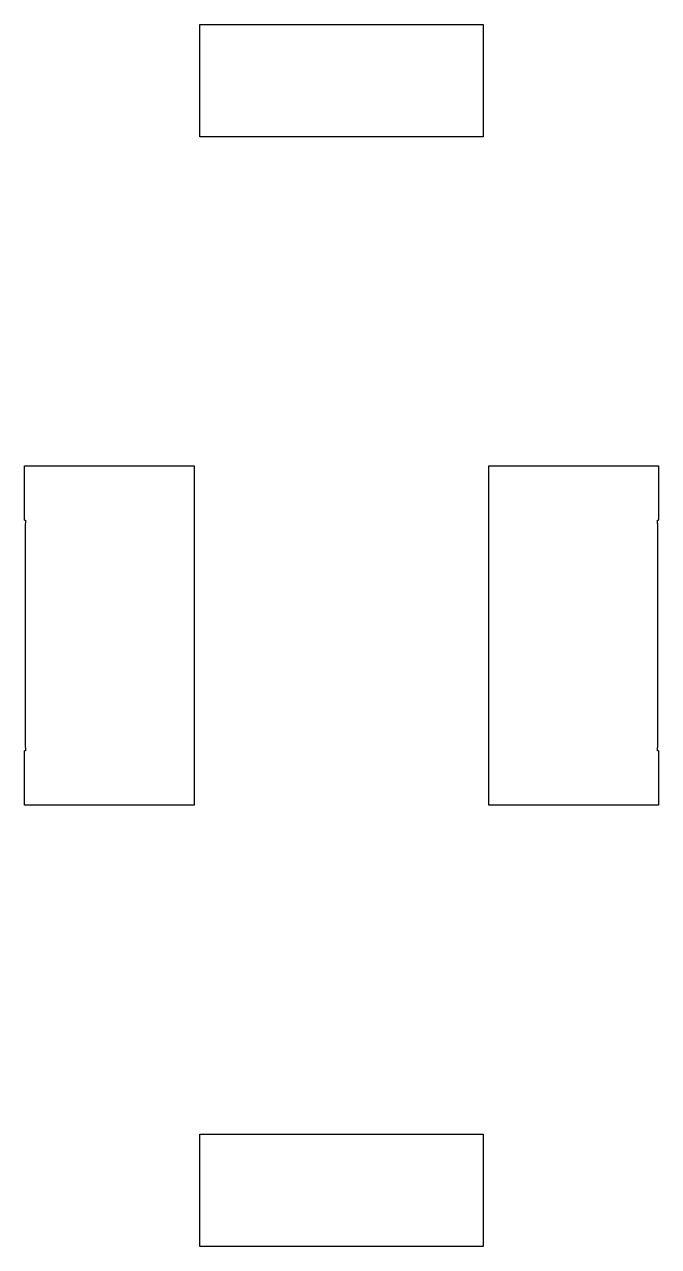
# Model space of a CAD drawing. Header units: millimetres. Extents: x 95 to 655, y 234 to 1314.
import ezdxf

# ---------------------------------------------------------------- set-up
doc = ezdxf.new("R2010")
doc.units = ezdxf.units.MM
doc.layers.get('0').update_dxf_attribs({"linetype": 'CONTINUOUS'})

msp = doc.modelspace()

# ---------------------------------------------------------------- linework, layer by layer
for p, q in [((95, 875.9), (95, 924)), ((95, 924), (245, 924)), ((245, 924), (245, 624)), ((505, 624), (505, 924)), ((505, 924), (655, 924)), ((655, 924), (655, 875.9)), ((95, 875.9), (96, 875.9)), ((654, 875.9), (655, 875.9)), ((96, 675), (96, 873)), ((654, 873), (654, 675)), ((96, 672.1), (95, 672.1)), ((95, 624), (95, 672.1)), ((655, 672.1), (654, 672.1)), ((655, 672.1), (655, 624)), ((245, 624), (95, 624)), ((655, 624), (505, 624))]:
    msp.add_line(p, q)
for points in [[(500, 1314), (500, 1214.7), (250, 1214.7), (250, 1314)], [(250, 234), (250, 333.3), (500, 333.3), (500, 234)]]:
    msp.add_lwpolyline(points, close=True)
for points in [[(96, 875.9), (96, 874.9), (96, 874), (96, 873)], [(654, 873), (654, 874), (654, 874.9), (654, 875.9)], [(96, 675), (96, 674), (96, 673.1), (96, 672.1)], [(654, 672.1), (654, 673.1), (654, 674), (654, 675)]]:
    msp.add_open_spline(points, degree=3)

doc.saveas('drawing.dxf')
